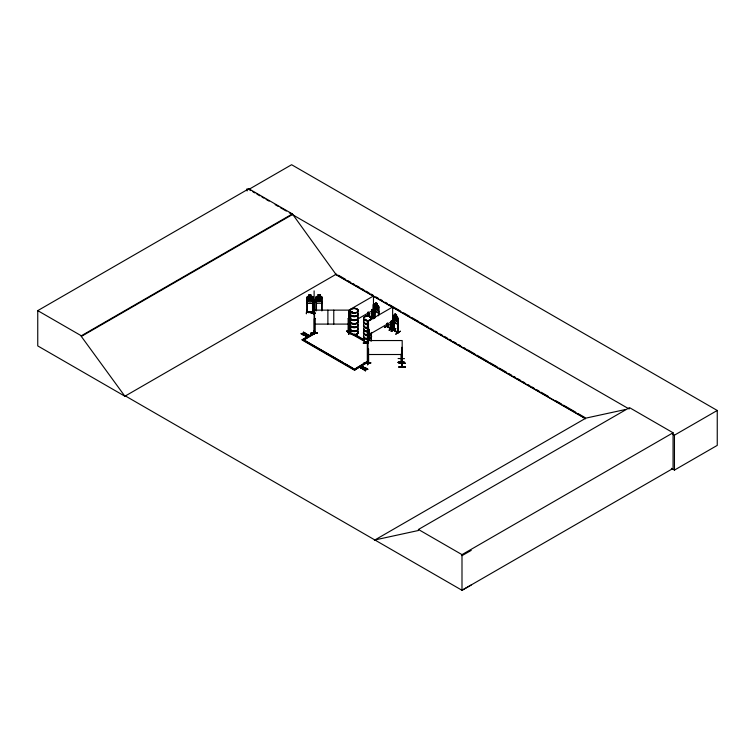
<?xml version="1.0" encoding="UTF-8"?>
<svg xmlns="http://www.w3.org/2000/svg" width="755" height="755" viewBox="0 0 755 755"><rect width="100%" height="100%" fill="white"/><g stroke="black" fill="none" stroke-linecap="round" stroke-linejoin="round"><path stroke-width="1.13" d="M306.69 309.861L306.37 313.844L306.681 310.069M313.146 309.852L313.495 313.844L313.183 309.88M313.202 313.797L313.183 310.069M314.089 313.306L314.382 313.117M314.118 290.883L314.118 333.125L314.118 332.351M315.175 332.342L314.505 332.04L314.373 333.115L314.335 318.78M368.534 343.119C354.963 343.091 371.724 342.968 367.336 343.27M367.638 363.013L367.572 348.716M351.481 312.098L351.887 311.711M352.104 311.881L351.5 312.192L352.481 312.108M356.275 309.616L356.822 309.371M364.835 319.629L365.609 319.384M365.024 319.544L365.722 319.893L365.495 319.384M370.007 316.911L369.535 317.242L370.176 317.289M370.224 317.185L369.78 316.911M401.443 362.4L401.415 354.255M346.828 331.256C360.541 339.118 338.334 326.585 350.707 332.946M347.017 331.134L351.622 333.757M347.026 330.907L350.679 332.993M366.175 342.157L367.779 343.402M367.609 343.582L367.581 329.293M367.317 362.721L367.355 320.809M376.471 306.964L377.868 306.219L376.924 307.653L377.915 310.258L376.632 307.842C376.037 310.22 374.367 308.314 376.311 307.285L375.377 304.784L376.556 306.964M374.376 308.814L374.782 310.824L378.274 312.834L378.784 311.362M397.46 316.93L393.478 315.297L393.931 321.875C398.895 327.67 398.678 319.658 397.413 316.958L396.45 316.402L396.498 314.656L394.959 313.825L394.27 318.978L395.016 320.781L396.403 321.583L397.149 320.639L396.498 314.656M397.432 323.895L397.942 322.413M303.076 334.607L303.538 333.465L305.464 333.219L303.538 333.757L303.076 334.89L302.708 334.389L303.076 334.89M306.02 336.588L306.483 335.163L308.408 334.918L306.483 335.456L306.02 336.588L306.03 335.201L304.133 335.503L306.03 335.201M362.419 369.157L362.881 367.732L364.816 367.487L362.881 368.025L362.957 366.411L362.419 369.157L362.428 367.76L360.531 367.779L362.428 368.053M365.363 370.856L365.826 369.431L367.76 369.186L365.826 369.724L365.363 370.856L365.373 369.459L363.476 369.478L365.373 369.752L365.892 368.11L366.26 368.61L365.892 368.11M303.142 333.257L301.188 333.804L303.085 333.795L303.604 332.143L303.595 333.521L305.464 333.512M303.604 332.143L303.142 333.55L301.188 333.804M304.133 335.503L306.086 335.248L306.549 333.842L306.539 335.22L308.408 335.211M306.086 335.248L306.549 333.842M362.957 366.411L362.494 367.817L360.531 368.072M365.892 368.393L365.439 369.516L363.476 369.771M319.035 298.272L320.837 296.913L319.507 298.895L320.894 300.924L319.082 299.254L317.26 300.924L318.629 298.876L317.317 296.913L319.054 298.253M313.146 301.66L312.419 303.406L307.483 303.406L306.832 301.66L306.832 297.045L307.502 296.432L312.4 296.432L313.146 297.083L313.146 301.698L312.372 303.35L307.53 303.312L306.898 301.651M302.708 334.682L303.085 333.502L301.188 333.512M303.538 333.757L303.972 332.351M305.652 336.381L306.03 335.494M306.539 335.22L306.907 334.05M321.507 303.274L322.234 301.528L321.46 303.217L316.562 303.274L315.92 301.528M363.315 366.619L362.947 367.779L364.816 367.77M364.995 370.648L365.373 369.752M366.26 368.317L365.892 369.478L367.76 369.469M309.927 298.385L308.229 297.045L309.55 299.008L308.172 301.056L309.994 299.386L311.815 301.056L310.418 299.018L311.749 297.045L309.965 298.385M365.392 316.515L369.969 313.674L365.429 316.298A3.992 2.303 0 0 1 371.507 318.214A3.992 2.303 0 0 1 365.514 320.214A3.992 2.303 0 0 1 365.514 316.222M388.872 324.877L384.588 327.349M389.08 324.952L384.54 327.576M391.222 331.426L395.762 328.812M314.401 330.718L314.439 334.418M314.439 334.229L314.118 330.756M367.628 315.373L368.081 315.59M372.158 317.43L371.724 317.213M367.921 315.26L372.328 317.827L372.262 309.673M367.855 361.145L367.902 364.637M367.855 360.947L367.581 364.92L367.902 361.211M387.23 323.149L387.277 326.67L386.824 324.084M391.232 328.463L387.155 326.122M391.42 320.733L391.307 329.001L390.996 328.104M386.975 323.989L386.928 326.292L391.42 328.878L391.081 328.151M394.063 319.931L394.11 330.435L393.44 330.256L393.751 329.661M394.11 329.926L393.685 329.661M393.959 330.53L393.657 316.203L393.61 330.143L398.159 332.738L398.102 318.77L397.526 318.619L397.923 332.861M349.461 318.506L349.461 332.474L349.763 331.615M392.808 315.599L392.402 329.803L392.864 329.558L392.647 315.505L392.194 329.737L392.855 329.029M365.061 319.488L365.703 319.78M365.061 319.667L365.59 319.591M365.231 320.12L365.93 319.95L365.665 319.44M369.705 317.213L370.205 317.138M315.156 332.219L314.599 332.238M348.791 332.219L348.14 332.04L348.81 332.068M348.791 332.728L348.744 310.126L314.533 310.126L314.599 332.747M368.61 362.636L368.053 362.636M402.245 362.636L401.688 362.636M402.245 363.146L401.688 363.146M368.034 342.968L366.184 341.949L368.006 343.006M306.728 311.419L307.351 311.409M306.728 311.928L313.07 311.9M306.86 312.079C309.512 314.137 314.288 309.994 312.561 312.098L312.495 297.961L313.08 297.961M349.914 332.209L349.254 332.379L349.716 331.634M373.045 318.685L373.659 304.539L373.093 304.69L373.244 318.78L373.659 304.539M373.631 318.044L373.093 318.091M392.194 329.737L392.694 329.444M349.867 332.294L349.867 318.27M374.376 304.208L374.848 303.869L374.348 318.044M393.525 315.345L395.063 315.599L395.063 313.882M348.725 332.209L348.102 332.342M348.234 332.728L348.234 332.03M368.006 362.475L368.544 362.627M402.264 363.004L401.622 363.127L401.622 349.036L402.198 349.159L401.622 349.036M402.179 363.146L401.688 362.966M306.794 311.419L306.86 312.098L306.794 297.961L307.37 297.961L307.351 312.07M313.051 311.56L306.747 311.57M373.546 318.393L371.592 316.987M368.865 329.237L368.865 340.448M390.495 328.189L395.309 330.643L390.741 328.048M125.443 395.969L124.953 396.262L37.75 345.913L37.75 310.635L248.81 188.778L292.383 213.929L335.956 274.367L585.427 418.402M248.81 188.778L248.81 189.429L291.609 164.722L717.25 410.465L717.25 445.384L674.451 470.091L671.393 468.317M37.75 310.635L81.323 335.786L292.383 213.929M471.233 585.012L461.994 590.278L125.387 395.941L124.886 396.224L81.323 336.437L292.383 214.58M124.886 396.224L336.447 274.084M354.52 369.223L366.609 361.796L367.496 362.306L354.52 370.243L302.038 339.939L315.014 332.011L315.892 332.955L303.803 339.939L315.892 332.521M314.005 333.03L302.915 339.429L355.397 369.733M374.848 303.869L375.914 304.539L375.914 302.821M374.499 305.143L374.499 317.949M377.349 303.595L377.991 309.578L377.245 310.531L375.858 309.729L375.112 307.917L375.858 302.736L377.349 303.595L377.302 305.341L378.293 305.917L374.82 303.972M357.37 319.242L373.498 309.927M378.784 306.804L378.264 305.898L378.736 306.804M378.378 315.713L378.538 307.474L378.944 314.693M378.944 307.71L378.378 307.568M367.855 314.75L367.987 315.59M367.827 312.929L367.893 315.269M378.274 312.834L374.82 310.786M371.649 317.289L372.158 317.94L372.111 309.767M371.856 309.437L372.017 317.912L367.666 315.354M370.875 318.393L374.527 316.317M370.875 318.685L374.754 316.723L371.13 318.827M371.101 318.78L374.754 316.694M350.943 333.597L363.032 340.58L363.919 340.071L350.943 333.597L351.821 333.087M393.478 315.297L393.497 330.322L397.989 332.851L397.942 317.836M368.459 334.956L392.647 320.988M398.102 318.77L397.526 318.619M393.931 321.875L397.479 323.867M384.333 327.5L389.118 324.735M390.854 328.283L387.438 326.217M390.807 328.708L391.014 321.658M389.146 329.992L393.902 327.755L389.372 330.397M389.118 330.265L393.912 327.793M391.26 331.502L395.799 328.585L391.26 331.209M397.479 332.2L398.074 332.191M397.715 332.502L397.687 318.534M356.53 368.053L366.609 362.24L367.496 362.749M302.038 339.505L354.52 369.799L367.496 362.306M374.367 540.259L585.927 418.11L624.904 409.635M374.857 539.967L418.43 530.491L418.43 529.481L629.491 407.625L673.064 432.775L673.064 468.421L461.994 590.278L461.994 554.632L673.064 432.775M629.491 408.634L629 408.927L289.344 212.825M672.431 434.002L674.451 435.173L717.25 410.465M461.994 555.652L471.233 550.386M402.189 363.212L402.264 362.494M402.189 367.015L402.198 340.543L367.987 340.543L368.053 363.164L368.053 362.457M392.619 329.473L392.647 307.021L368.459 320.988L368.459 340.694M351.66 311.843L352.698 312.192L352.198 311.711M352.217 312.287L351.67 311.928M349.452 332.002L349.924 331.719L349.254 331.907M349.763 332.115L349.716 318.176M386.928 325.782L387.438 326.585L387.391 323.065M303.595 333.229L305.464 333.219M306.539 334.927L308.408 334.918M362.947 367.487L364.816 367.487M367.76 369.186L365.892 369.186L365.826 369.724M304.133 335.211L306.086 334.956M360.531 367.779L362.494 367.525M363.476 369.478L365.439 369.223M314.599 332.54L315.175 332.577M401.594 362.466L402.198 362.494M313.099 312.089L313.08 297.064M371.384 317.062L374.112 318.412L371.337 316.845M395.063 330.794L390.561 328.123M364.986 319.95L365.543 320.035M314.344 299.367L314.08 313.684M315.297 313.004L311.022 313.014M311.022 313.221L315.297 313.193M315.109 318.61L314.533 318.61L315.109 318.61L315.043 332.747M348.168 318.61L348.744 318.742L348.168 318.61L348.102 332.71L348.81 332.577M348.885 330.756L348.829 334.493L349.121 330.756M348.168 332.577L348.725 332.568M311.022 333.332L317.44 333.323L311.022 333.342L311.022 332.842L317.44 332.832L317.44 333.304M311.022 333.134L317.44 333.125M368.534 342.93L364.259 343.232M368.563 349.027L367.987 349.036L368.563 349.027L368.629 362.995M402.292 361.135L402.283 364.92L402.604 361.201M364.259 362.777C384.163 363.013 350.754 363.061 370.677 362.796M364.259 363.023L370.677 363.061M308.937 294.752L311.041 294.714L310.966 296.536L312.023 297.102L312.023 300.311L310.966 301.689L309.003 301.689L307.955 300.311L307.955 297.102L309.003 296.536L308.937 294.714M318.091 294.686L320.054 294.686M318.091 296.366L315.92 296.96L315.883 310.767M320.054 296.366L322.234 296.951L322.159 310.767M321.46 296.404L316.619 296.404L315.986 296.979L316.619 303.217M315.883 297.961L316.458 297.829L316.458 310.767M321.583 297.961L322.159 297.829M306.794 298.093L307.37 298.093M312.495 298.093L313.08 298.093M307.436 311.692L312.428 311.692M314.533 324.093L348.744 324.093M401.896 347.281L401.924 367.034M367.987 354.51L402.198 354.51M398.093 358.521L404.51 358.653M398.093 362.4L404.51 362.447M398.093 362.457L404.51 362.155L398.093 362.202L404.51 362.655M405.284 363.259L398.876 363.061L405.284 363.353M398.876 363.136L405.284 363.146M405.284 367.005L398.876 367.005L405.284 367.072M349.461 332.474L349.301 309.927L373.498 295.96L373.423 318.431M314.344 312.787L314.118 313.665M397.847 332.323L393.959 330.161L397.64 332.106M401.141 362.419L401.188 353.925M368.412 343.468L366.203 341.921M248.81 189.429L250.839 190.6M252.868 191.77L254.897 192.94M256.917 194.111L259.956 195.866M261.985 197.036L264.014 198.206M266.043 199.377L269.082 201.132M275.16 204.643L278.199 206.398M280.228 207.568L286.305 211.07M338.485 275.254L345.611 279.369M347.649 280.549L350.707 282.313M352.736 283.484L354.774 284.663M356.813 285.834L359.871 287.598M361.909 288.778L363.938 289.958M365.977 291.128L369.035 292.893M371.073 294.072L373.102 295.243M376.16 297.008L378.198 298.187M380.237 299.357L382.266 300.537M385.324 302.302L387.362 303.472M389.401 304.652L400.603 311.117M403.651 312.881L409.767 316.411M411.796 317.581L418.931 321.696M420.96 322.876L424.017 324.641M426.056 325.811L428.094 326.99M430.133 328.17L433.181 329.926M435.22 331.105L437.258 332.285M440.307 334.04L442.345 335.22M444.384 336.4L447.441 338.164M449.48 339.335L451.509 340.514M453.547 341.685L456.605 343.45M458.644 344.629L460.673 345.799M463.73 347.564L465.769 348.744M467.807 349.914L474.933 354.029M476.971 355.209L488.174 361.673M490.203 362.853L497.337 366.968M499.366 368.138L506.501 372.262M508.53 373.432L511.588 375.197M513.626 376.377L515.665 377.547M517.703 378.727L520.752 380.492M522.79 381.662L524.829 382.842M527.877 384.606L529.916 385.777M531.954 386.956L533.993 388.127M537.05 389.891L539.079 391.071M541.118 392.241L548.243 396.366M555.378 400.48L561.484 404M563.523 405.18L575.744 412.23M577.773 413.41L584.908 417.524M335.286 274.273L585.578 418.78M371.809 317.194L368.129 315.25L372.036 317.393M386.843 326.453L391.26 328.972L391.26 320.828M353.84 333.814L363.919 339.637M354.841 334.833L359.88 337.749M361.9 338.91L363.919 340.071M315.014 332.445L315.892 332.955M305.945 341.175L343.289 362.74M345.309 363.901L352.368 367.978M418.43 529.481L461.994 554.632M397.555 332.125L397.847 332.823M390.854 328.755L390.854 321.753M371.696 317.695L371.696 310.692M374.423 308.833L374.867 310.758M674.451 435.173L674.451 470.091M401.99 349.216L401.99 355.294M401.688 362.457L401.688 363.174M378.784 306.775L378.784 314.788M378.538 310.966L378.538 315.618M374.914 311.202L374.914 317.024M374.754 305.473L374.754 318.28M373.706 317.968L373.706 318.478M369.025 329.331L369.025 340.543M368.619 329.567L368.619 340.779M368.232 312.004L368.28 315.524M368.081 312.098L368.129 315.609M367.666 313.023L367.666 315.401M333.767 310.126L333.767 324.093M327.887 310.126L327.887 324.093M321.583 297.829L321.583 310.767M315.175 332.068L315.175 332.7M247.102 188.646L247.102 190.958M81.323 335.786L81.323 336.437M368.544 323.678A3.992 2.303 0 0 1 363.655 320.856M368.544 328.18A3.992 2.303 0 0 1 363.655 325.358M368.563 327.991A4.058 2.341 0 0 1 363.599 325.122M368.563 327.793A4.058 2.341 0 0 1 363.599 324.924M368.563 324.14A4.058 2.341 0 0 1 363.599 321.271M368.563 323.933A4.058 2.341 0 0 1 363.599 321.073M368.553 324.329A4.002 2.312 0 0 1 363.646 321.498M368.553 327.538A4.002 2.312 0 0 1 363.646 324.707M368.544 331.417A3.992 2.303 0 0 1 363.655 328.595M368.544 331.181A3.973 2.293 0 0 1 363.674 328.368M368.553 331.568A4.011 2.312 0 0 1 363.646 328.736M371.384 332.483A4.002 2.312 0 0 1 367.515 335.39A4.002 2.312 0 0 1 363.646 332.483M371.507 332.436A3.992 2.303 0 0 1 366.996 334.72A3.992 2.303 0 0 1 363.655 331.841M370.969 335.786A3.992 2.303 0 0 1 368.034 339.221A3.992 2.303 0 0 1 363.655 336.343M371.026 335.541A4.058 2.341 0 0 1 368.044 339.033A4.058 2.341 0 0 1 363.599 336.107M371.026 335.343A4.058 2.341 0 0 1 368.044 338.835A4.058 2.341 0 0 1 363.599 335.909M371.573 332.861A4.058 2.341 0 0 1 366.987 335.182A4.058 2.341 0 0 1 363.599 332.257M371.573 332.662A4.058 2.341 0 0 1 366.987 334.984A4.058 2.341 0 0 1 363.599 332.049M370.979 335.135A4.002 2.312 0 0 1 368.034 338.58A4.002 2.312 0 0 1 363.646 335.692M370.969 339.023A3.992 2.303 0 0 1 371.375 340.769M368.544 342.402A3.992 2.303 0 0 1 363.655 339.58M370.969 338.787A3.983 2.303 0 0 1 370.969 341.09M368.544 342.166A3.983 2.303 0 0 1 363.665 339.344M368.544 331.756A3.992 2.303 0 0 1 363.523 329.529M357.738 316.883A4.058 2.341 0 0 1 354.218 320.394A4.058 2.341 0 0 1 350.707 316.883M357.681 317.119A3.992 2.303 0 0 1 354.218 320.582A3.992 2.303 0 0 1 350.764 317.119M357.662 320.139A3.973 2.293 0 0 1 354.218 323.584A3.973 2.293 0 0 1 350.773 320.139M357.681 320.356A3.992 2.303 0 0 1 354.218 323.82A3.992 2.303 0 0 1 350.764 320.356M357.738 313.023A4.058 2.341 0 0 1 354.218 316.543A4.058 2.341 0 0 1 350.707 313.023M357.691 316.477A4.002 2.312 0 0 1 354.218 319.941A4.002 2.312 0 0 1 350.754 316.477M357.691 313.268A4.002 2.312 0 0 1 354.218 316.732A4.002 2.312 0 0 1 350.754 313.268M357.738 316.685A4.058 2.341 0 0 1 354.218 320.195A4.058 2.341 0 0 1 350.707 316.685M357.738 312.825A4.058 2.341 0 0 1 354.218 316.345A4.058 2.341 0 0 1 350.707 312.825M357.681 312.627A3.992 2.303 0 0 1 354.218 316.081A3.992 2.303 0 0 1 350.764 312.627M357.738 327.868A4.058 2.341 0 0 1 354.218 331.379A4.058 2.341 0 0 1 350.707 327.868M357.681 328.104A3.992 2.303 0 0 1 354.218 331.568A3.992 2.303 0 0 1 350.764 328.104M357.662 331.124A3.973 2.293 0 0 1 354.218 334.569A3.973 2.293 0 0 1 350.773 331.124M357.681 320.705A3.992 2.303 0 0 1 354.218 324.159A3.992 2.303 0 0 1 350.764 320.705M357.691 331.209A4.011 2.312 0 0 1 354.218 334.673A4.011 2.312 0 0 1 350.754 331.209M357.681 331.341A3.992 2.303 0 0 1 354.218 334.805A3.992 2.303 0 0 1 350.764 331.341M357.691 320.507A4.011 2.312 0 0 1 354.218 323.98A4.011 2.312 0 0 1 350.754 320.507M357.738 324.008A4.058 2.341 0 0 1 354.218 327.528A4.058 2.341 0 0 1 350.707 324.008M357.691 327.462A4.002 2.312 0 0 1 354.218 330.926A4.002 2.312 0 0 1 350.754 327.462M357.691 324.254A4.002 2.312 0 0 1 354.218 327.717A4.002 2.312 0 0 1 350.754 324.254M357.738 327.67A4.058 2.341 0 0 1 354.218 331.181A4.058 2.341 0 0 1 350.707 327.67M357.738 323.81A4.058 2.341 0 0 1 354.218 327.33A4.058 2.341 0 0 1 350.707 323.81M357.681 323.612A3.992 2.303 0 0 1 354.218 327.066A3.992 2.303 0 0 1 350.764 323.612M397.073 321.252L395.78 318.903C395.29 321.252 393.383 319.393 395.46 318.336L394.535 315.845L395.752 318.119C396.3 315.845 398.074 317.789 396.082 318.704L397.073 321.252M321.111 300.179L320.054 301.556L318.091 301.556L317.043 300.179L317.043 296.979L318.091 296.404L318.025 294.582L320.129 294.582L320.054 296.404L321.111 296.979L321.111 300.179M400.367 331.247L395.799 334.116L400.367 331.247M319.705 294.969L318.44 294.969L318.44 295.545L319.705 295.545L319.705 294.969M310.616 295.101L309.361 295.101L309.361 295.677L310.616 295.677L310.616 295.101M320.054 296.979L318.091 296.979L318.091 300.179L320.054 300.179L320.054 296.979M310.966 297.102L309.003 297.102L309.003 300.311L310.966 300.311L310.966 297.102M405.284 366.817L398.876 366.76L398.876 367.26L405.284 366.76M377 303.793L376.113 303.284L377 304.369L377 303.793M396.158 314.854L395.261 314.335L396.158 315.43L396.158 314.854M377.245 305.945L375.858 305.143L375.858 308.351L377.245 309.154L377.245 305.945M396.403 317.006L395.016 316.203L395.016 319.412L396.403 320.214L396.403 317.006M365.524 320.535A3.973 2.293 0 0 0 371.488 318.544A3.973 2.293 0 0 0 365.524 316.562A3.973 2.293 0 0 0 365.524 320.535M365.514 320.365A4.011 2.312 0 0 0 371.526 318.355A4.011 2.312 0 0 0 365.514 316.354A4.011 2.312 0 0 0 365.514 320.365M352.226 312.532A3.992 2.303 0 0 0 358.219 310.541A3.992 2.303 0 0 0 352.226 308.54A3.992 2.303 0 0 0 352.226 312.532M352.226 312.863A3.983 2.303 0 0 0 358.21 310.871A3.983 2.303 0 0 0 352.226 308.87A3.983 2.303 0 0 0 352.226 312.863M352.217 312.683A4.011 2.312 0 0 0 358.229 310.683A4.011 2.312 0 0 0 352.217 308.682A4.011 2.312 0 0 0 352.217 312.683"/></g></svg>
